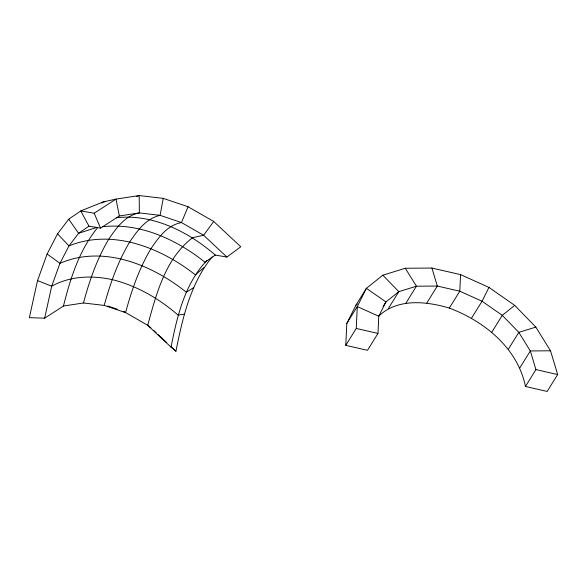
<?xml version="1.0" encoding="UTF-8"?>
<svg xmlns="http://www.w3.org/2000/svg" width="587" height="587" viewBox="0 0 587 587"><rect width="100%" height="100%" fill="white"/><g stroke="black" fill="none" stroke-linecap="round" stroke-linejoin="round"><path stroke-width="0.88" d="M525.453 386.466L535.931 369.583L530.34 350.953L518.813 332.367L502.267 315.336L482.052 301.234L459.797 291.203L437.322 286.052L416.432 286.207L398.822 291.651L385.923 301.945L378.776 316.254L377.969 333.416L367.484 350.307L345.765 345.332L346.8 323.452L355.913 305.211L366.391 288.32L382.834 275.2L405.287 268.252L431.922 268.054L460.582 274.621L488.949 287.41L514.726 305.394L535.821 327.106L550.525 350.799L557.65 374.55L547.172 391.441L525.453 386.466C517.785 348.282 484.326 321.133 449.319 308.087C426.235 301.168 396.951 298.123 378.307 316.547M345.765 345.332L356.25 328.449L357.285 306.561L366.391 288.32L385.923 301.945L383.062 306.553M460.582 274.621L459.797 291.203L449.319 308.087M163.259 198.369L160.09 215.341C146.031 218.496 137.307 230.728 129.69 241.983C117.906 261.655 110.268 283.382 104.2 305.401L83.457 302.98L63.447 306.032L44.649 318.183L29.35 317.677L37.531 280.571L47.114 254.024L57.548 233.831L68.723 219.2L80.749 210.916L103.239 201.921L115.991 199.096L139.2 195.559L163.259 198.369L188.067 206.749L213.712 221.468L240.773 246.76L226.912 257.047L215.334 255.081C188.324 231.696 152.855 213.595 116.248 217.755M44.649 318.183L51.7 286.199L59.969 263.314L68.965 245.909L78.599 233.296L88.96 226.156L100.546 228.123L119.337 215.965L139.354 212.912L160.09 215.341L181.471 222.561L203.586 235.248L226.912 257.047M212.12 256.937C190.386 283.572 182.513 318.279 175.939 351.231L171.022 347.115C177.098 316.525 184.714 283.712 206.91 260.452M63.447 306.032C70.433 278.37 79.238 250.062 97.633 227.661M171.022 347.115L147.697 325.315C156.318 293.933 165.453 258.412 192.595 237.684L203.586 235.248L213.712 221.468M83.457 302.98C89.437 280.755 97.002 258.823 108.874 238.99C116.453 227.837 125.17 215.51 139.354 212.912L139.2 195.559L136.698 196.454M104.2 305.401L125.581 312.622C131.561 290.396 139.126 268.464 150.998 248.631C158.578 237.478 167.295 225.159 181.471 222.561L188.067 206.749M488.949 287.41L482.052 301.234L471.566 318.117M346.8 323.452L357.285 306.561L378.776 316.254M388.345 308.542L398.822 291.651L382.834 275.2M405.947 303.097L416.432 286.207L405.287 268.252M426.837 302.943L437.322 286.052L431.922 268.054M491.789 332.22L502.267 315.336L514.726 305.394M508.327 349.258L518.813 332.367L535.821 327.106M519.862 367.836L530.34 350.953L550.525 350.799M204.137 267.393L195.332 274.833C160.677 247.56 112.22 228.35 68.965 245.909L57.548 233.831M101.845 203.087L103.239 201.921L105.036 201.774M355.913 305.211L357.344 304.066M215.334 255.081L204.966 262.22C176.357 239.364 139.919 222.583 102.578 226.707M88.96 226.156L80.749 210.916L94.184 213.198L115.991 199.096L119.337 215.965M193.703 287.586L186.336 292.245C151.967 264.693 103.085 244.618 59.969 263.314L47.114 254.024M97.317 227.22L78.599 233.296L68.723 219.2M184.12 314.126L178.074 315.131C158.989 298.526 136.771 285.627 112.073 279.595C91.77 275.237 70.198 275.934 51.7 286.199L37.531 280.571M356.25 328.449L377.969 333.416M535.931 369.583L557.65 374.55M107.839 306.025L117.246 309.202M147.697 325.315L150.859 327.795M148.878 325.946L123.233 311.227L125.581 312.622M153.5 330.268L156.142 332.734M158.123 334.583L166.701 342.603M171.323 346.917L175.939 351.231M94.184 213.198L100.546 228.123"/></g></svg>
